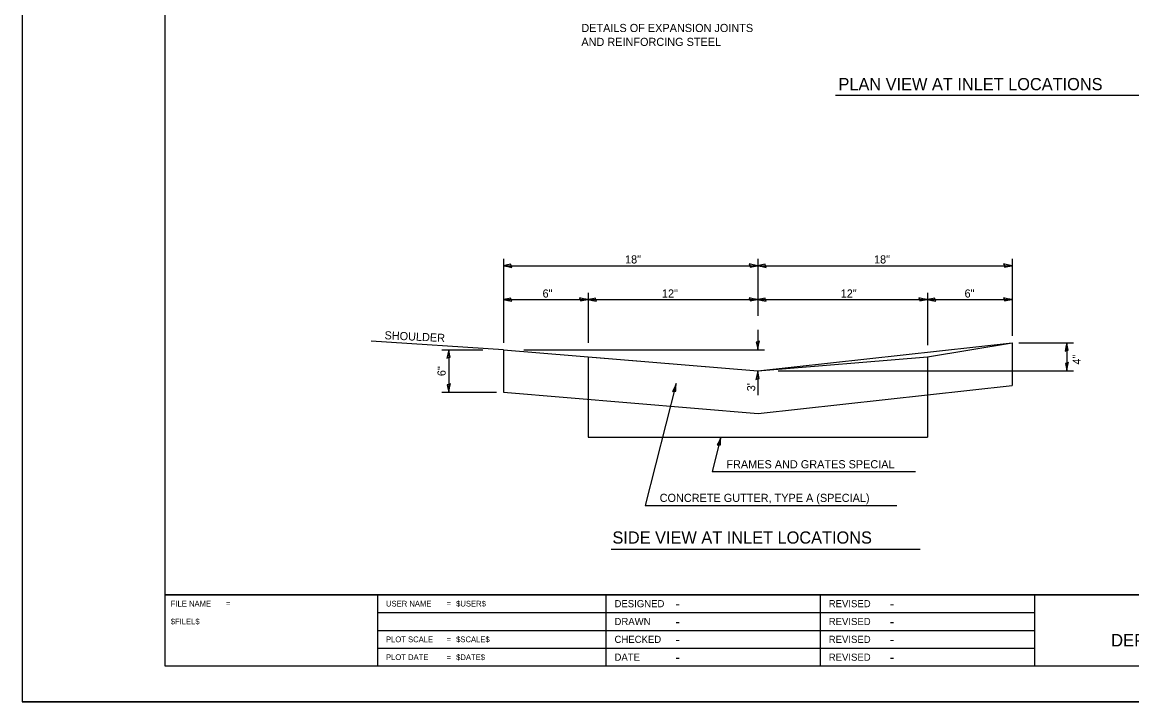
# Model space of a CAD drawing. Extents: x 1589224 to 1591264, y 1592405 to 1592845.
# Drawn here: x 1589224.2 to 1589535, y 1592404.7 to 1592595.1 of the extents above; entities that cross this region are included whole.
import ezdxf

# ---------------------------------------------------------------- set-up
doc = ezdxf.new("R2010")
doc.units = 0
for name, color, linetype in [('Level 25', 7, 'Continuous'), ('Sheets_50 Reference Boundary', 7, 'Continuous'), ('Sheets_General Details', 7, 'Continuous'), ('Sheets_Printer Plotting Border', 7, 'Continuous')]:
    doc.layers.add(name, color=color, linetype=linetype)

msp = doc.modelspace()

# ---------------------------------------------------------------- linework, layer by layer
at = {"layer": 'Level 25'}
for p, q in [((1589451.94, 1592574.61), (1589539.81, 1592574.61)), ((1589358.96, 1592528.78), (1589358.96, 1592505.22)), ((1589430.21, 1592528.78), (1589430.21, 1592512.87)), ((1589501.46, 1592528.78), (1589501.46, 1592507.2)), ((1589358.96, 1592526.88), (1589430.21, 1592526.88)), ((1589430.21, 1592526.88), (1589501.46, 1592526.88)), ((1589382.71, 1592519.28), (1589382.71, 1592505.22)), ((1589477.71, 1592519.28), (1589477.71, 1592504.56)), ((1589358.96, 1592517.38), (1589382.71, 1592517.38)), ((1589382.71, 1592517.38), (1589430.21, 1592517.38)), ((1589430.21, 1592517.38), (1589477.71, 1592517.38)), ((1589477.71, 1592517.38), (1589501.46, 1592517.38)), ((1589358.96, 1592509.26), (1589358.96, 1592509.26)), ((1589430.21, 1592508.93), (1589430.21, 1592503.32)), ((1589358.96, 1592503.32), (1589321.96, 1592505.71)), ((1589430.21, 1592497.38), (1589501.46, 1592505.3)), ((1589477.71, 1592501.34), (1589501.46, 1592505.3)), ((1589501.46, 1592505.3), (1589501.46, 1592493.35)), ((1589503.36, 1592505.3), (1589518.65, 1592505.3)), ((1589516.75, 1592505.3), (1589516.75, 1592497.38)), ((1589341.76, 1592503.32), (1589353.26, 1592503.32)), ((1589343.66, 1592503.32), (1589343.66, 1592491.41)), ((1589358.96, 1592503.32), (1589430.21, 1592497.38)), ((1589358.96, 1592503.32), (1589358.96, 1592491.41)), ((1589364.66, 1592503.32), (1589432.11, 1592503.32)), ((1589382.71, 1592501.34), (1589382.71, 1592478.82)), ((1589382.71, 1592501.34), (1589430.21, 1592497.38)), ((1589430.21, 1592497.38), (1589477.71, 1592501.34)), ((1589477.71, 1592501.34), (1589477.71, 1592478.82)), ((1589430.21, 1592497.38), (1589430.21, 1592490.61)), ((1589435.91, 1592497.38), (1589518.65, 1592497.38)), ((1589341.76, 1592491.41), (1589357.06, 1592491.41)), ((1589358.96, 1592491.41), (1589430.37, 1592485.45)), ((1589407.39, 1592493.85), (1589398.65, 1592459.72)), ((1589430.37, 1592485.45), (1589501.46, 1592493.35)), ((1589382.71, 1592478.82), (1589477.71, 1592478.82)), ((1589419.91, 1592478.82), (1589417.45, 1592469.22)), ((1589417.45, 1592469.22), (1589474.36, 1592469.22)), ((1589398.65, 1592459.72), (1589469.18, 1592459.72)), ((1589389.2, 1592447.41), (1589475.68, 1592447.41))]:
    msp.add_line(p, q, dxfattribs=at)
for points in [[(1589361.33, 1592526.39), (1589361.14, 1592526.84), (1589361.06, 1592527.28), (1589360.14, 1592527.09), (1589358.96, 1592526.88), (1589360.22, 1592526.65)], [(1589427.83, 1592527.38), (1589428.02, 1592526.92), (1589428.1, 1592526.49), (1589429.02, 1592526.68), (1589430.21, 1592526.88), (1589428.94, 1592527.11)], [(1589432.58, 1592526.39), (1589432.39, 1592526.84), (1589432.31, 1592527.28), (1589431.39, 1592527.09), (1589430.21, 1592526.88), (1589431.47, 1592526.65)], [(1589499.08, 1592527.38), (1589499.27, 1592526.92), (1589499.35, 1592526.49), (1589500.27, 1592526.68), (1589501.46, 1592526.88), (1589500.19, 1592527.11)], [(1589361.33, 1592516.89), (1589361.14, 1592517.34), (1589361.06, 1592517.78), (1589360.14, 1592517.59), (1589358.96, 1592517.38), (1589360.22, 1592517.15)], [(1589380.33, 1592517.88), (1589380.52, 1592517.42), (1589380.6, 1592516.99), (1589381.52, 1592517.18), (1589382.71, 1592517.38), (1589381.44, 1592517.61)], [(1589385.08, 1592516.89), (1589384.89, 1592517.34), (1589384.81, 1592517.78), (1589383.89, 1592517.59), (1589382.71, 1592517.38), (1589383.97, 1592517.15)], [(1589427.83, 1592517.88), (1589428.02, 1592517.42), (1589428.1, 1592516.99), (1589429.02, 1592517.18), (1589430.21, 1592517.38), (1589428.94, 1592517.61)], [(1589432.58, 1592516.89), (1589432.39, 1592517.34), (1589432.31, 1592517.78), (1589431.39, 1592517.59), (1589430.21, 1592517.38), (1589431.47, 1592517.15)], [(1589475.33, 1592517.88), (1589475.52, 1592517.42), (1589475.6, 1592516.99), (1589476.52, 1592517.18), (1589477.71, 1592517.38), (1589476.44, 1592517.61)], [(1589480.08, 1592516.89), (1589479.89, 1592517.34), (1589479.81, 1592517.78), (1589478.89, 1592517.59), (1589477.71, 1592517.38), (1589478.97, 1592517.15)], [(1589499.08, 1592517.88), (1589499.27, 1592517.42), (1589499.35, 1592516.99), (1589500.27, 1592517.18), (1589501.46, 1592517.38), (1589500.19, 1592517.61)], [(1589430.7, 1592505.7), (1589430.24, 1592505.5), (1589429.81, 1592505.43), (1589430, 1592504.51), (1589430.21, 1592503.32), (1589430.43, 1592504.59)], [(1589516.26, 1592502.93), (1589516.71, 1592503.12), (1589517.15, 1592503.19), (1589516.96, 1592504.11), (1589516.75, 1592505.3), (1589516.52, 1592504.03)], [(1589343.16, 1592500.95), (1589343.62, 1592501.14), (1589344.05, 1592501.21), (1589343.86, 1592502.13), (1589343.66, 1592503.32), (1589343.43, 1592502.05)], [(1589429.71, 1592495.01), (1589430.16, 1592495.2), (1589430.6, 1592495.28), (1589430.41, 1592496.2), (1589430.21, 1592497.38), (1589429.97, 1592496.12)], [(1589517.25, 1592499.76), (1589516.79, 1592499.57), (1589516.36, 1592499.49), (1589516.55, 1592498.57), (1589516.75, 1592497.38), (1589516.98, 1592498.65)], [(1589344.15, 1592493.78), (1589343.7, 1592493.59), (1589343.26, 1592493.51), (1589343.45, 1592492.59), (1589343.66, 1592491.4), (1589343.89, 1592492.67)], [(1589406.32, 1592491.67), (1589406.81, 1592491.74), (1589407.25, 1592491.71), (1589407.29, 1592492.65), (1589407.39, 1592493.85), (1589406.85, 1592492.68)], [(1589418.84, 1592476.64), (1589419.33, 1592476.72), (1589419.77, 1592476.68), (1589419.81, 1592477.62), (1589419.91, 1592478.82), (1589419.37, 1592477.65)]]:
    msp.add_lwpolyline(points, close=True, dxfattribs=at)
at = {"layer": 'Sheets_50 Reference Boundary'}
msp.add_lwpolyline([(1589264.21, 1592834.67), (1589894.21, 1592834.67), (1589894.21, 1592434.68), (1589264.21, 1592434.68)], close=True, dxfattribs=at)
at = {"layer": 'Sheets_General Details'}
for p, q in [((1589224.21, 1592844.68), (1589224.21, 1592404.68)), ((1589264.21, 1592434.68), (1589894.21, 1592434.68)), ((1589323.69, 1592434.68), (1589323.69, 1592414.68)), ((1589387.69, 1592434.68), (1589387.69, 1592414.68)), ((1589447.69, 1592434.68), (1589447.69, 1592414.68)), ((1589507.69, 1592434.68), (1589507.69, 1592414.68)), ((1589323.69, 1592429.68), (1589507.69, 1592429.68)), ((1589323.69, 1592424.68), (1589507.69, 1592424.68)), ((1589323.69, 1592419.68), (1589507.69, 1592419.68)), ((1589904.21, 1592404.68), (1589224.21, 1592404.68))]:
    msp.add_line(p, q, dxfattribs=at)
msp.add_lwpolyline([(1589264.21, 1592834.68), (1589894.21, 1592834.68), (1589894.21, 1592414.68), (1589264.21, 1592414.68)], close=True, dxfattribs=at)
at = {"layer": 'Sheets_Printer Plotting Border'}
msp.add_lwpolyline([(1589224.21, 1592404.68), (1589904.21, 1592404.68), (1589904.21, 1592844.68), (1589224.21, 1592844.68)], close=True, dxfattribs=at)

# ---------------------------------------------------------------- texts
at = {"layer": 'Level 25'}
for s, height, p in [('DETAILS OF EXPANSION JOINTS', 2.28, (1589380.81, 1592592.34)), ('AND REINFORCING STEEL', 2.28, (1589380.81, 1592588.44)), ('PLAN VIEW AT INLET LOCATIONS', 3.42, (1589452.82, 1592576.04)), ('18"', 2.28, (1589393.04, 1592527.49)), ('18"', 2.28, (1589462.77, 1592527.49)), ('6"', 2.28, (1589369.94, 1592517.94)), ('12"', 2.28, (1589403.38, 1592517.94)), ('12"', 2.28, (1589453.44, 1592517.94)), ('6"', 2.28, (1589488.13, 1592517.95)), ('FRAMES AND GRATES SPECIAL', 2.28, (1589421.43, 1592470.1)), ('CONCRETE GUTTER, TYPE A (SPECIAL)', 2.28, (1589402.74, 1592460.68)), ('SIDE VIEW AT INLET LOCATIONS', 3.42, (1589389.51, 1592449))]:
    msp.add_text(s, height=height, dxfattribs=at).set_placement(p)
for s, rotation, p in [('SHOULDER', 357.3035, (1589325.64, 1592506.27)), ('4"', 90, (1589520.69, 1592499.16)), ('6"', 90, (1589342.8, 1592495.94)), ("3'", 90, (1589429.5, 1592491.68))]:
    msp.add_text(s, height=2.28, rotation=rotation, dxfattribs=at).set_placement(p)
at = {"layer": 'Sheets_General Details'}
for s, p in [('FILE NAME', (1589265.81, 1592431.38)), ('=', (1589281.25, 1592431.38)), ('USER NAME', (1589326.09, 1592431.38)), ('=', (1589343.05, 1592431.38)), ('$USER$', (1589345.74, 1592431.38)), ('$FILEL$', (1589265.81, 1592426.38)), ('PLOT SCALE', (1589326.09, 1592421.38)), ('$SCALE$', (1589345.74, 1592421.38)), ('=', (1589343.05, 1592421.38)), ('PLOT DATE', (1589326.09, 1592416.38)), ('=', (1589343.05, 1592416.38)), ('$DATE$', (1589345.74, 1592416.38))]:
    msp.add_text(s, height=1.6, rotation=360, dxfattribs=at).set_placement(p)
for s, height, p in [('DESIGNED', 2, (1589390.09, 1592431.18)), ('REVISED', 2, (1589450.09, 1592431.18)), ('-', 2.8, (1589407.17, 1592430.78)), ('-', 2.8, (1589467.17, 1592430.78)), ('DRAWN', 2, (1589390.09, 1592426.18)), ('-', 2.8, (1589407.17, 1592425.78)), ('REVISED', 2, (1589450.09, 1592426.18)), ('-', 2.8, (1589467.17, 1592425.78)), ('CHECKED', 2, (1589390.09, 1592421.18)), ('REVISED', 2, (1589450.09, 1592421.18)), ('DEPARTMENT OF TRANSPORTATION', 3.5, (1589529.14, 1592420.18)), ('-', 2.8, (1589407.17, 1592420.78)), ('-', 2.8, (1589467.17, 1592420.78)), ('DATE', 2, (1589390.09, 1592416.18)), ('-', 2.8, (1589407.17, 1592415.78)), ('REVISED', 2, (1589450.09, 1592416.18)), ('-', 2.8, (1589467.17, 1592415.78))]:
    msp.add_text(s, height=height, dxfattribs=at).set_placement(p)

doc.saveas('drawing.dxf')
